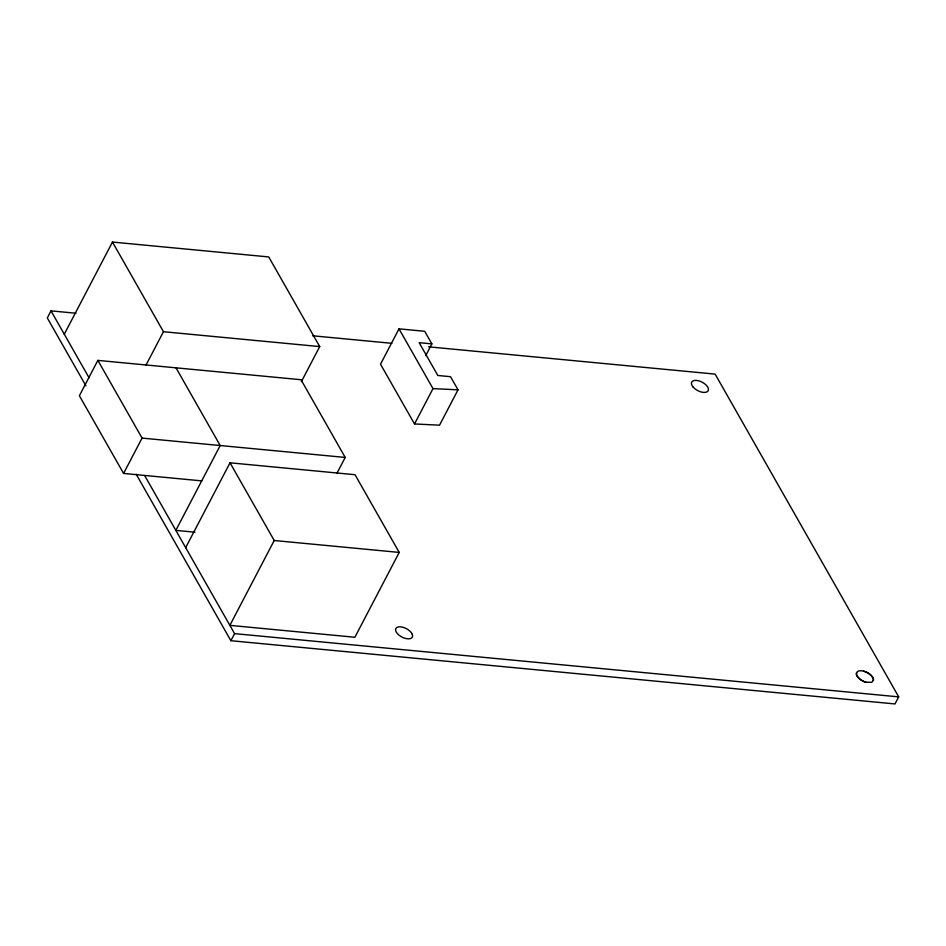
<?xml version="1.0" encoding="UTF-8"?>
<svg xmlns="http://www.w3.org/2000/svg" width="946" height="946" viewBox="0 0 946 946"><rect width="100%" height="100%" fill="white"/><g stroke="black" fill="none" stroke-linecap="round" stroke-linejoin="round"><path stroke-width="1.42" d="M873.241 680.411L871.916 682.255L866.323 682.291A9.283 4.754 27.6 0 1 856.591 673.079C857.23 670.064 861.534 670.655 863.804 671.128A9.283 4.754 27.6 0 1 873.525 680.34L873.241 680.411A9.283 4.754 27.6 0 0 863.509 671.199M75.976 313.244L51.001 310.867L47.3 317.939L85.909 385.826M64.281 334.222L112.468 242.058L268.735 256.934L319.724 346.591L301.396 381.64M337.013 473.095L345.207 457.438L301.017 379.724L97.864 360.391L79.381 395.735L123.583 473.438L201.711 480.875M145.814 365.463L163.457 331.715L112.468 242.058M123.583 473.438L142.066 438.093L97.864 360.391M185.664 547.651L230.02 462.807L355.034 474.715L399.224 552.417L354.88 637.261L229.866 625.353L274.222 540.509L230.02 462.807M428.609 346.827L715.129 374.108L898.7 696.871L894.999 703.942L230.871 640.702L234.573 633.631L144.691 475.602M431.873 343.871L424.719 331.301L398.999 328.841L380.517 364.198L414.514 423.962L439.535 425.18L458.018 389.823L450.544 376.697L437.821 375.479L419.149 342.665L431.873 343.871L425.712 355.661M414.514 423.962L432.996 388.617L398.999 328.841M856.591 673.079L856.307 673.15A9.283 4.754 27.6 0 0 866.028 682.362L866.323 682.291M432.996 388.617L458.018 389.823M312.535 335.771L391.88 343.327M163.457 331.715L319.724 346.591M142.066 438.093L345.207 457.438M194.959 532.196L175.838 530.375L220.193 445.531L176.003 367.828M274.222 540.509L399.224 552.417M234.573 633.631L898.7 696.871M51.001 310.867L89.054 377.773M136.177 474.194L230.871 640.702M412.255 634.293L411.356 632.732A9.283 4.754 27.6 0 0 396.989 627.387A9.283 4.754 27.6 0 0 402.807 637.486A9.283 4.754 27.6 0 0 412.255 634.293M693.276 387.233A9.283 4.754 27.6 0 0 707.88 391.159A9.283 4.754 27.6 0 0 698.692 380.824A9.283 4.754 27.6 0 0 693.276 387.233"/></g></svg>
